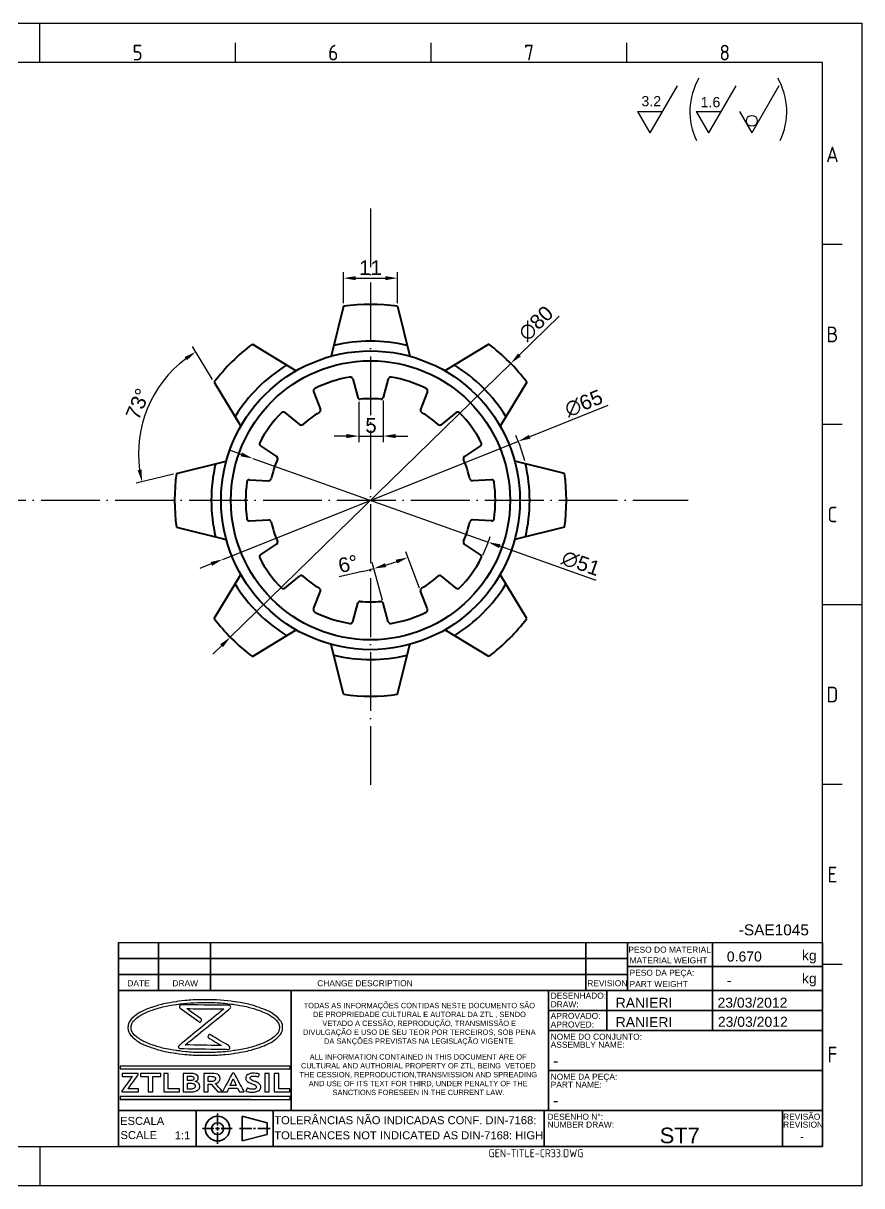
# Model space of a CAD drawing. Header units: millimetres. Extents: x 2490 to 2826, y 1138 to 1375.
# Drawn here: x 2654.3 to 2825.5, y 1138 to 1375.4 of the extents above; entities that cross this region are included whole.
import ezdxf
from ezdxf.enums import TextEntityAlignment as Align

# ---------------------------------------------------------------- set-up
doc = ezdxf.new("R2010")
doc.units = ezdxf.units.MM
for name, pattern in [('ACAD_ISO02W100', [15, 12, -3]), ('ACAD_ISO04W100', [30, 24, -3, 0, -3]), ('ACAD_ISO05W100', [33, 24, -3, 0, -3, 0, -3])]:
    doc.linetypes.add(name, pattern=pattern)
for name, color, linetype, lineweight in [('AM_0', 7, 'Continuous', 40), ('AM_4', 1, 'ACAD_ISO04W100', 25), ('AM_5', 3, 'Continuous', 25), ('AM_8', 40, 'ACAD_ISO02W100', 35), ('AM_BOR', 2, 'ACAD_ISO05W100', 35)]:
    doc.layers.add(name, color=color, linetype=linetype, lineweight=lineweight)
doc.layers.add('Camada 1', color=7, linetype='Continuous')
doc.styles.add('ACISOTS', font='isocp.shx', dxfattribs={"height": 1})
doc.styles.get("Standard").update_dxf_attribs({"font": 'arial.ttf'})
doc.dimstyles.new('ISO-25', dxfattribs={"dimtxt": 3, "dimasz": 2.5, "dimexe": 1.25, "dimexo": 0.625, "dimtad": 1, "dimtxsty": 'Standard', "dimcen": 2.5, "dimadec": 0, "dimazin": 0, "dimtfac": 1, "dimtmove": 0, "dimatfit": 3, "dimfxl": 1, "dimarcsym": 0})

# ---------------------------------------------------------------- blocks, each defined once
blk = doc.blocks.new('A3 ZTL')
for p, q in [((401.17, 280.82), (19.57, 280.82)), ((401.17, 9.78), (401.17, 280.82)), ((19.57, 9.78), (401.17, 9.78))]:
    blk.add_line(p, q)
at = {"layer": 'AM_BOR', "color": 135, "linetype": 'Continuous', "lineweight": 25}
for p, q in [((0, 290.61), (410.96, 290.61)), ((410.96, 290.61), (410.96, 0)), ((410.96, 0), (0, 0))]:
    blk.add_line(p, q, dxfattribs=at)
at = {"layer": 'AM_BOR', "color": 135, "lineweight": 25}
for p, q in [((205.48, 280.82), (205.48, 290.61)), ((254.4, 280.82), (254.4, 285.71)), ((303.33, 280.82), (303.33, 285.71)), ((352.25, 280.82), (352.25, 285.71)), ((406.07, 235.32), (401.17, 235.32)), ((406.07, 190.31), (401.17, 190.31)), ((401.17, 145.3), (410.96, 145.3)), ((406.07, 100.29), (401.17, 100.29)), ((406.07, 55.28), (401.17, 55.28)), ((205.48, 9.78), (205.48, 0))]:
    blk.add_line(p, q, dxfattribs=at)
at = {"layer": 'AM_BOR', "color": 135, "lineweight": 25, "style": 'ACISOTS'}
for s, p in [('5', (229.94, 283.27)), ('6', (278.86, 283.27)), ('7', (327.79, 283.27)), ('8', (376.71, 283.27)), ('A', (403.62, 257.83)), ('B', (403.62, 212.82)), ('C', (403.62, 167.81)), ('D', (403.62, 122.8)), ('E', (403.62, 77.79)), ('F', (403.62, 32.78))]:
    blk.add_text(s, height=3.91, dxfattribs=at).set_placement(p, align=Align.MIDDLE)
blk = doc.blocks.new('*U38')
at = {"layer": 'AM_0'}
for p, q in [((-5.5, 4.9), (-8, -5.28)), ((5.5, 4.9), (8, -5.28))]:
    blk.add_line(p, q, dxfattribs=at)
for radius, start, end in [(40, 82.0968, 97.9032), (32.5, 76.7299, 103.2701)]:
    blk.add_arc((0, -34.72), radius, start, end, dxfattribs=at)
blk = doc.blocks.new('*U39')
at = {"layer": 'AM_5', "color": 0, "linetype": 'ByBlock', "lineweight": -2, "transparency": 16777216}
blk.add_blockref('*U38', (3068.43, 1278.48), dxfattribs=at)
for p, rotation in [((3043.88, 1268.31), 45.00000000000001), ((3092.98, 1268.31), 315), ((3033.71, 1243.76), 90), ((3103.15, 1243.76), 270), ((3043.88, 1219.21), 135), ((3092.98, 1219.21), 225.0000000000001), ((3068.43, 1209.05), 180)]:
    blk.add_blockref('*U38', p, dxfattribs=dict(at, rotation=rotation))
blk = doc.blocks.new('*D43')
at = {"layer": 'AM_5', "color": 0, "lineweight": -2, "transparency": 16777216}
for p, q in [((2763.72, 1315.54), (2755.63, 1307.64)), ((2696.6, 1250.01), (2753.84, 1305.9)), ((2694.81, 1248.27), (2693.02, 1246.52))]:
    blk.add_line(p, q, dxfattribs=at)
at = {"layer": 'AM_5', "color": 0, "transparency": 16777216}
for points in [[(2755.34, 1307.94), (2755.92, 1307.35), (2753.84, 1305.9)], [(2694.52, 1248.56), (2695.1, 1247.97), (2696.6, 1250.01)]]:
    blk.add_solid(points, dxfattribs=at)
at = {"layer": 'Defpoints', "color": 0, "transparency": 16777216}
for p in [(2753.84, 1305.9), (2696.6, 1250.01)]:
    blk.add_point(p, dxfattribs=at)
at = {"layer": 'AM_5', "color": 0, "transparency": 16777216, "insert": (2759, 1314.07), "char_height": 3, "attachment_point": 5, "rotation": 44.3107}
blk.add_mtext('∅80', dxfattribs=at)
blk = doc.blocks.new('*D44')
at = {"layer": 'AM_5', "color": 0, "lineweight": -2, "transparency": 16777216}
for p, q in [((2773.68, 1297.32), (2757.72, 1290.94)), ((2695.04, 1265.9), (2755.4, 1290.01)), ((2692.72, 1264.97), (2690.4, 1264.04))]:
    blk.add_line(p, q, dxfattribs=at)
blk.add_arc((2725.22, 1277.95), 32.5, 14.372, 23.9838, dxfattribs=at)
at = {"layer": 'AM_5', "color": 0, "transparency": 16777216}
for points in [[(2757.57, 1291.33), (2757.87, 1290.55), (2755.4, 1290.01)], [(2692.56, 1265.36), (2692.87, 1264.58), (2695.04, 1265.9)]]:
    blk.add_solid(points, dxfattribs=at)
at = {"layer": 'Defpoints', "color": 0, "transparency": 16777216}
for p in [(2755.4, 1290.01), (2695.04, 1265.9)]:
    blk.add_point(p, dxfattribs=at)
at = {"layer": 'AM_5', "color": 0, "transparency": 16777216, "insert": (2768.75, 1297.76), "char_height": 3, "attachment_point": 5, "rotation": 21.7801}
blk.add_mtext('∅65', dxfattribs=at)
blk = doc.blocks.new('*D45')
at = {"layer": 'AM_5', "color": 0, "lineweight": -2, "transparency": 16777216}
for p, q in [((2692.99, 1302.62), (2688.91, 1309.35)), ((2684.99, 1283.31), (2677.35, 1281.43))]:
    blk.add_line(p, q, dxfattribs=at)
blk.add_arc((2702.14, 1287.51), 24.28, 127.1157, 187.8843, dxfattribs=at)
at = {"layer": 'AM_5', "color": 0, "transparency": 16777216}
for points in [[(2687.26, 1307.22), (2687.73, 1306.53), (2689.56, 1308.28)], [(2678.5, 1284.26), (2677.68, 1284.11), (2678.56, 1281.73)]]:
    blk.add_solid(points, dxfattribs=at)
at = {"layer": 'Defpoints', "color": 0, "transparency": 16777216}
for p in [(2682.16, 1301.3), (2693.31, 1302.08), (2698.75, 1293.11), (2695.79, 1285.95), (2685.6, 1283.45)]:
    blk.add_point(p, dxfattribs=at)
at = {"layer": 'AM_5', "color": 0, "transparency": 16777216, "insert": (2677.72, 1297.63), "char_height": 3, "attachment_point": 5, "rotation": 67.5}
blk.add_mtext('73°', dxfattribs=at)
blk = doc.blocks.new('*D46')
at = {"layer": 'AM_5', "color": 0, "lineweight": -2, "transparency": 16777216}
for p, q in [((2727.67, 1257.55), (2725.59, 1265.24)), ((2735.23, 1260), (2732.4, 1267.45)), ((2723.49, 1263.42), (2718.8, 1262.32))]:
    blk.add_line(p, q, dxfattribs=at)
for start, end in [(287.0989, 288.9011), (283.1559, 285.1274)]:
    blk.add_arc((2706.95, 1334.17), 72.66, start, end, dxfattribs=at)
at = {"layer": 'AM_5', "color": 0, "transparency": 16777216}
for points in [[(2728.43, 1264.32), (2728.2, 1265.12), (2725.91, 1264.03)], [(2730.35, 1265.82), (2730.63, 1265.04), (2732.84, 1266.28)]]:
    blk.add_solid(points, dxfattribs=at)
at = {"layer": 'Defpoints', "color": 0, "transparency": 16777216}
for p in [(2730.56, 1265.45), (2735.46, 1259.42), (2727.83, 1256.94), (2736.85, 1255.76), (2728.85, 1253.17)]:
    blk.add_point(p, dxfattribs=at)
at = {"layer": 'AM_5', "color": 0, "transparency": 16777216, "insert": (2720.65, 1264.97), "char_height": 3, "attachment_point": 5, "rotation": 13.1559}
blk.add_mtext('6°', dxfattribs=at)
blk = doc.blocks.new('*D47')
at = {"layer": 'AM_5', "color": 0, "lineweight": -2, "transparency": 16777216}
for p, q in [((2719.72, 1318.2), (2719.72, 1324.57)), ((2730.72, 1318.2), (2730.72, 1324.57)), ((2722.22, 1323.32), (2728.22, 1323.32))]:
    blk.add_line(p, q, dxfattribs=at)
at = {"layer": 'AM_5', "color": 0, "transparency": 16777216}
for points in [[(2722.22, 1323.73), (2722.22, 1322.9), (2719.72, 1323.32)], [(2728.22, 1323.73), (2728.22, 1322.9), (2730.72, 1323.32)]]:
    blk.add_solid(points, dxfattribs=at)
at = {"layer": 'Defpoints', "color": 0, "transparency": 16777216}
for p in [(2730.72, 1323.32), (2719.72, 1317.58), (2730.72, 1317.58)]:
    blk.add_point(p, dxfattribs=at)
at = {"layer": 'AM_5', "color": 0, "transparency": 16777216, "insert": (2725.22, 1325.45), "char_height": 3, "attachment_point": 5}
blk.add_mtext('11', dxfattribs=at)
blk = doc.blocks.new('*D48')
at = {"layer": 'AM_5', "color": 0, "lineweight": -2, "transparency": 16777216}
for p, q in [((2727.83, 1298.34), (2727.83, 1289.82)), ((2722.81, 1298.06), (2722.81, 1289.82)), ((2720.31, 1291.07), (2717.81, 1291.07)), ((2722.81, 1291.07), (2727.83, 1291.07)), ((2730.33, 1291.07), (2732.83, 1291.07))]:
    blk.add_line(p, q, dxfattribs=at)
at = {"layer": 'AM_5', "color": 0, "transparency": 16777216}
for points in [[(2720.31, 1291.49), (2720.31, 1290.65), (2722.81, 1291.07)], [(2730.33, 1291.49), (2730.33, 1290.65), (2727.83, 1291.07)]]:
    blk.add_solid(points, dxfattribs=at)
at = {"layer": 'Defpoints', "color": 0, "transparency": 16777216}
for p in [(2722.81, 1298.69), (2727.83, 1298.97), (2727.83, 1291.07)]:
    blk.add_point(p, dxfattribs=at)
at = {"layer": 'AM_5', "color": 0, "transparency": 16777216, "insert": (2725.32, 1293.22), "char_height": 3, "attachment_point": 5}
blk.add_mtext('5', dxfattribs=at)
blk = doc.blocks.new('*D59')
at = {"layer": 'AM_5', "color": 0, "lineweight": -2, "transparency": 16777216}
for p, q in [((2698.83, 1287.33), (2696.48, 1288.17)), ((2701.19, 1286.49), (2749.25, 1269.42)), ((2771.29, 1261.59), (2751.6, 1268.58))]:
    blk.add_line(p, q, dxfattribs=at)
blk.add_arc((2725.22, 1277.95), 25.5, 333.9291, 343.2509, dxfattribs=at)
at = {"layer": 'AM_5', "color": 0, "transparency": 16777216}
for points in [[(2698.97, 1287.72), (2698.69, 1286.94), (2701.19, 1286.49)], [(2751.74, 1268.97), (2751.46, 1268.19), (2749.25, 1269.42)]]:
    blk.add_solid(points, dxfattribs=at)
at = {"layer": 'Defpoints', "color": 0, "transparency": 16777216}
for p in [(2701.19, 1286.49), (2749.25, 1269.42)]:
    blk.add_point(p, dxfattribs=at)
at = {"layer": 'AM_5', "color": 0, "transparency": 16777216, "insert": (2768.16, 1265.08), "char_height": 3, "attachment_point": 5, "rotation": 340.4423}
blk.add_mtext('∅51', dxfattribs=at)

msp = doc.modelspace()

# ---------------------------------------------------------------- linework, layer by layer
at = {"linetype": 'Continuous'}
msp.add_line((2673.768, 1187.653), (2817.516, 1187.653), dxfattribs=at)
at = {"layer": 'AM_0'}
for p, q in [((2721.586, 1302.744), (2722.607, 1298.968)), ((2728.851, 1302.744), (2727.83, 1298.968)), ((2713.587, 1300.145), (2714.981, 1296.49)), ((2736.85, 1300.145), (2735.457, 1296.49)), ((2707.709, 1295.875), (2710.755, 1293.419)), ((2742.729, 1295.875), (2739.683, 1293.419)), ((2702.765, 1289.07), (2706.042, 1286.932)), ((2747.672, 1289.07), (2744.396, 1286.932)), ((2700.52, 1282.16), (2704.427, 1281.964)), ((2749.917, 1282.16), (2746.01, 1281.964)), ((2700.52, 1273.75), (2704.427, 1273.946)), ((2749.917, 1273.75), (2746.01, 1273.946)), ((2702.765, 1266.84), (2706.042, 1268.978)), ((2747.672, 1266.84), (2744.396, 1268.978)), ((2707.709, 1260.035), (2710.755, 1262.491)), ((2742.729, 1260.035), (2739.683, 1262.491)), ((2713.587, 1255.765), (2714.981, 1259.42)), ((2736.85, 1255.765), (2735.457, 1259.42)), ((2721.586, 1253.166), (2722.607, 1256.942)), ((2728.851, 1253.166), (2727.83, 1256.942))]:
    msp.add_line(p, q, dxfattribs=at)
for radius in [30.5, 28.5]:
    msp.add_circle((2725.219, 1277.955), radius, dxfattribs=at)
at = {"layer": 'AM_0', "ltscale": 0.5}
for centre, radius, start, end in [((2725.219, 1277.955), 25.5, 99.47522, 116.52478), ((2721.103, 1302.614), 0.5, 15.12741, 99.47522), ((2729.334, 1302.614), 0.5, 80.52478, 164.87259), ((2725.219, 1277.955), 25.5, 63.47522, 80.52478), ((2714.054, 1300.323), 0.5, 116.52478, 200.87259), ((2736.383, 1300.323), 0.5, 339.12741, 63.47522), ((2707.395, 1295.485), 0.5, 51.12741, 135.47522), ((2743.042, 1295.485), 0.5, 44.52478, 128.87259), ((2725.219, 1277.955), 25.5, 135.47522, 152.52478), ((2725.219, 1277.955), 25.5, 27.47522, 44.52478), ((2703.038, 1289.489), 0.5, 152.52478, 236.87259), ((2747.399, 1289.489), 0.5, 303.12741, 27.47522), ((2725.219, 1277.955), 25.5, 171.47522, 188.52478), ((2700.495, 1281.661), 0.5, 87.12741, 171.47522), ((2749.942, 1281.661), 0.5, 8.52478, 92.87259), ((2725.219, 1277.955), 25.5, 351.47522, 8.52478), ((2700.495, 1274.249), 0.5, 188.52478, 272.87259), ((2749.942, 1274.249), 0.5, 267.12741, 351.47522), ((2703.038, 1266.421), 0.5, 123.12741, 207.47522), ((2725.219, 1277.955), 25.5, 207.47522, 224.52478), ((2725.219, 1277.955), 25.5, 315.47522, 332.52478), ((2747.399, 1266.421), 0.5, 332.52478, 56.87259), ((2707.395, 1260.425), 0.5, 224.52478, 308.87259), ((2743.042, 1260.425), 0.5, 231.12741, 315.47522), ((2714.054, 1255.586), 0.5, 159.12741, 243.47522), ((2736.383, 1255.586), 0.5, 296.52478, 20.87259), ((2725.219, 1277.955), 25.5, 243.47522, 260.52478), ((2725.219, 1277.955), 25.5, 279.47522, 296.52478), ((2721.103, 1253.296), 0.5, 260.52478, 344.87259), ((2729.334, 1253.296), 0.5, 195.12741, 279.47522)]:
    msp.add_arc(centre, radius, start, end, dxfattribs=at)
at = {"layer": 'AM_0'}
for centre, radius, start, end in [((2723.089, 1299.098), 0.5, 195.12741, 275.75048), ((2725.219, 1277.955), 20.75, 84.24952, 95.75048), ((2727.348, 1299.098), 0.5, 264.24952, 344.87259), ((2714.514, 1296.312), 0.5, 300.24952, 20.87259), ((2735.924, 1296.312), 0.5, 159.12741, 239.75048), ((2725.219, 1277.955), 20.75, 120.24952, 131.75048), ((2725.219, 1277.955), 20.75, 48.24952, 59.75048), ((2711.069, 1293.809), 0.5, 231.12741, 311.75048), ((2739.369, 1293.809), 0.5, 228.24952, 308.87259), ((2705.768, 1286.513), 0.5, 336.24952, 56.87259), ((2744.669, 1286.513), 0.5, 123.12741, 203.75048), ((2725.219, 1277.955), 20.75, 156.24952, 167.75048), ((2725.219, 1277.955), 20.75, 12.24952, 23.75048), ((2704.452, 1282.464), 0.5, 267.12741, 347.75048), ((2745.985, 1282.464), 0.5, 192.24952, 272.87259), ((2704.452, 1273.446), 0.5, 12.24952, 92.87259), ((2725.219, 1277.955), 20.75, 192.24952, 203.75048), ((2725.219, 1277.955), 20.75, 336.24952, 347.75048), ((2745.985, 1273.446), 0.5, 87.12741, 167.75048), ((2705.768, 1269.396), 0.5, 303.12741, 23.75048), ((2744.669, 1269.396), 0.5, 156.24952, 236.87259), ((2711.069, 1262.101), 0.5, 48.24952, 128.87259), ((2725.219, 1277.955), 20.75, 228.24952, 239.75048), ((2725.219, 1277.955), 20.75, 300.24952, 311.75048), ((2739.369, 1262.101), 0.5, 51.12741, 131.75048), ((2714.514, 1259.598), 0.5, 339.12741, 59.75048), ((2735.924, 1259.598), 0.5, 120.24952, 200.87259), ((2723.089, 1256.812), 0.5, 84.24952, 164.87259), ((2725.219, 1277.955), 20.75, 264.24952, 275.75048), ((2727.348, 1256.812), 0.5, 15.12741, 95.75048)]:
    msp.add_arc(centre, radius, start, end, dxfattribs=at)
at = {"layer": 'AM_4', "ltscale": 0.5}
for p, q in [((2725.219, 1337.541), (2725.219, 1218.369)), ((2537.175, 1277.955), (2790.089, 1277.955))]:
    msp.add_line(p, q, dxfattribs=at)
at = {"layer": 'AM_5'}
for p, q in [((2787.797, 1362.554), (2782.264, 1352.971)), ((2799.779, 1362.554), (2794.247, 1352.971)), ((2808.59, 1362.554), (2803.057, 1352.971)), ((2779.749, 1357.327), (2784.779, 1357.327)), ((2779.749, 1357.327), (2782.264, 1352.971)), ((2791.732, 1357.327), (2796.761, 1357.327)), ((2791.732, 1357.327), (2794.247, 1352.971)), ((2800.542, 1357.327), (2803.057, 1352.971))]:
    msp.add_line(p, q, dxfattribs=at)
msp.add_circle((2803.067, 1355.439), 1.115, dxfattribs=at)
for centre, start, end in [((2803.967, 1357.318), 149.81687, 205.95777), ((2796.645, 1357.318), 334.04223, 30.18313)]:
    msp.add_arc(centre, 13.544, start, end, dxfattribs=at)
at = {"layer": 'AM_8', "color": 0, "linetype": 'Continuous'}
for p, q in [((2673.768, 1187.653), (2673.768, 1145.999)), ((2681.935, 1187.653), (2681.935, 1177.852)), ((2692.553, 1187.653), (2692.553, 1177.852)), ((2769.15, 1187.653), (2769.15, 1177.852)), ((2777.697, 1177.852), (2777.697, 1187.653)), ((2795.055, 1187.653), (2795.055, 1182.753)), ((2817.516, 1145.999), (2817.516, 1187.653)), ((2777.697, 1184.386), (2673.768, 1184.386)), ((2777.697, 1182.753), (2817.516, 1182.753)), ((2795.055, 1182.753), (2795.055, 1177.852)), ((2673.768, 1181.119), (2777.697, 1181.119)), ((2673.768, 1177.852), (2760.343, 1177.852)), ((2709.008, 1177.852), (2709.008, 1153.35)), ((2760.343, 1177.852), (2817.516, 1177.852)), ((2761.59, 1177.852), (2761.59, 1162.334)), ((2773.45, 1177.852), (2773.45, 1169.685)), ((2795.055, 1177.852), (2795.055, 1169.685)), ((2761.59, 1173.768), (2817.516, 1173.768)), ((2761.59, 1169.685), (2817.516, 1169.685)), ((2761.59, 1162.334), (2761.59, 1153.35)), ((2761.59, 1161.517), (2817.516, 1161.517)), ((2674.125, 1155.646), (2700.882, 1155.646)), ((2760.343, 1153.35), (2673.768, 1153.35)), ((2710, 1153.35), (2673.768, 1153.35)), ((2689.641, 1153.35), (2689.641, 1145.999)), ((2693.993, 1152.76), (2693.993, 1150.336)), ((2704.146, 1150.886), (2699.008, 1152.188)), ((2699.008, 1152.188), (2699.008, 1147.16)), ((2705.369, 1153.35), (2705.369, 1145.999)), ((2760.343, 1153.35), (2809.348, 1153.35)), ((2760.683, 1145.999), (2760.683, 1153.35)), ((2817.516, 1153.35), (2809.348, 1153.35)), ((2809.348, 1153.35), (2809.348, 1145.999)), ((2690.922, 1149.674), (2693.227, 1149.674)), ((2693.577, 1149.674), (2694.389, 1149.674)), ((2693.993, 1150), (2693.993, 1149.276)), ((2693.993, 1148.951), (2693.993, 1146.588)), ((2694.701, 1149.674), (2696.992, 1149.674)), ((2698.448, 1149.674), (2700.975, 1149.674)), ((2701.363, 1149.674), (2701.77, 1149.674)), ((2702.24, 1149.674), (2704.742, 1149.674)), ((2704.146, 1150.886), (2704.146, 1148.463)), ((2704.146, 1148.463), (2699.008, 1147.16)), ((2673.768, 1145.999), (2817.516, 1145.999))]:
    msp.add_line(p, q, dxfattribs=at)
for radius in [2.514, 1.212]:
    msp.add_circle((2693.993, 1149.674), radius, dxfattribs=at)
at = {"layer": 'Camada 1'}
for points, knots in [([(2691.485, 1175.995), (2693.592, 1175.995), (2695.605, 1175.848), (2697.445, 1175.581), (2697.445, 1175.581), (2699.357, 1175.303), (2701.081, 1174.896), (2702.527, 1174.391), (2702.527, 1174.391), (2704.012, 1173.873), (2705.21, 1173.248), (2706.029, 1172.548), (2706.029, 1172.548), (2706.826, 1171.867), (2707.267, 1171.113), (2707.267, 1170.316), (2707.267, 1170.316), (2707.267, 1169.519), (2706.826, 1168.766), (2706.029, 1168.084), (2706.029, 1168.084), (2705.21, 1167.385), (2704.012, 1166.759), (2702.527, 1166.241), (2702.527, 1166.241), (2701.081, 1165.736), (2699.357, 1165.329), (2697.445, 1165.052), (2697.445, 1165.052), (2695.605, 1164.784), (2693.592, 1164.637), (2691.485, 1164.637), (2691.485, 1164.637), (2689.377, 1164.637), (2687.364, 1164.784), (2685.524, 1165.052), (2685.524, 1165.052), (2683.612, 1165.329), (2681.888, 1165.736), (2680.442, 1166.241), (2680.442, 1166.241), (2678.957, 1166.759), (2677.759, 1167.385), (2676.94, 1168.084), (2676.94, 1168.084), (2676.143, 1168.766), (2675.702, 1169.519), (2675.702, 1170.316), (2675.702, 1170.316), (2675.702, 1171.113), (2676.143, 1171.867), (2676.94, 1172.548), (2676.94, 1172.548), (2677.759, 1173.248), (2678.957, 1173.873), (2680.442, 1174.391), (2680.442, 1174.391), (2681.888, 1174.896), (2683.612, 1175.303), (2685.524, 1175.581), (2685.524, 1175.581), (2687.364, 1175.848), (2689.377, 1175.995), (2691.485, 1175.995)], [0, 0, 0, 0, 0.0588235, 0.0588235, 0.0588235, 0.0882353, 0.1176471, 0.1176471, 0.1176471, 0.1470588, 0.1764706, 0.1764706, 0.1764706, 0.2058824, 0.2352941, 0.2352941, 0.2352941, 0.2647059, 0.2941176, 0.2941176, 0.2941176, 0.3235294, 0.3529412, 0.3529412, 0.3529412, 0.3823529, 0.4117647, 0.4117647, 0.4117647, 0.4411765, 0.4705882, 0.4705882, 0.4705882, 0.5, 0.5294118, 0.5294118, 0.5294118, 0.5588235, 0.5882353, 0.5882353, 0.5882353, 0.6176471, 0.6470588, 0.6470588, 0.6470588, 0.6764706, 0.7058824, 0.7058824, 0.7058824, 0.7352941, 0.7647059, 0.7647059, 0.7647059, 0.7941176, 0.8235294, 0.8235294, 0.8235294, 0.8529412, 0.8823529, 0.8823529, 0.8823529, 0.9411765, 1, 1, 1, 1]), ([(2691.485, 1175.435), (2689.414, 1175.435), (2687.439, 1175.291), (2685.638, 1175.03), (2685.638, 1175.03), (2683.766, 1174.759), (2682.081, 1174.362), (2680.672, 1173.87), (2680.672, 1173.87), (2679.301, 1173.392), (2678.196, 1172.827), (2677.443, 1172.205), (2677.443, 1172.205), (2676.729, 1171.616), (2676.334, 1170.977), (2676.334, 1170.316), (2676.334, 1170.316), (2676.334, 1169.655), (2676.729, 1169.017), (2677.443, 1168.427), (2677.443, 1168.427), (2678.196, 1167.806), (2679.301, 1167.241), (2680.672, 1166.762), (2680.672, 1166.762), (2682.081, 1166.27), (2683.766, 1165.873), (2685.638, 1165.602), (2685.638, 1165.602), (2687.439, 1165.341), (2689.414, 1165.197), (2691.485, 1165.197), (2691.485, 1165.197), (2693.555, 1165.197), (2695.53, 1165.341), (2697.331, 1165.602), (2697.331, 1165.602), (2699.203, 1165.873), (2700.888, 1166.27), (2702.297, 1166.762), (2702.297, 1166.762), (2703.668, 1167.241), (2704.773, 1167.806), (2705.526, 1168.427), (2705.526, 1168.427), (2706.24, 1169.017), (2706.635, 1169.655), (2706.635, 1170.316), (2706.635, 1170.316), (2706.635, 1170.977), (2706.24, 1171.616), (2705.526, 1172.205), (2705.526, 1172.205), (2704.773, 1172.827), (2703.668, 1173.392), (2702.297, 1173.87), (2702.297, 1173.87), (2700.888, 1174.362), (2699.203, 1174.759), (2697.331, 1175.03), (2697.331, 1175.03), (2695.53, 1175.291), (2693.555, 1175.435), (2691.485, 1175.435)], [0, 0, 0, 0, 0.0588235, 0.0588235, 0.0588235, 0.0882353, 0.1176471, 0.1176471, 0.1176471, 0.1470588, 0.1764706, 0.1764706, 0.1764706, 0.2058824, 0.2352941, 0.2352941, 0.2352941, 0.2647059, 0.2941176, 0.2941176, 0.2941176, 0.3235294, 0.3529412, 0.3529412, 0.3529412, 0.3823529, 0.4117647, 0.4117647, 0.4117647, 0.4411765, 0.4705882, 0.4705882, 0.4705882, 0.5, 0.5294118, 0.5294118, 0.5294118, 0.5588235, 0.5882353, 0.5882353, 0.5882353, 0.6176471, 0.6470588, 0.6470588, 0.6470588, 0.6764706, 0.7058824, 0.7058824, 0.7058824, 0.7352941, 0.7647059, 0.7647059, 0.7647059, 0.7941176, 0.8235294, 0.8235294, 0.8235294, 0.8529412, 0.8823529, 0.8823529, 0.8823529, 0.9411765, 1, 1, 1, 1]), ([(2690.172, 1171.525), (2690.172, 1171.525), (2686.391, 1174.235), (2686.391, 1174.235), (2686.391, 1174.235), (2686.109, 1174.437), (2686.223, 1174.949), (2686.555, 1174.946), (2686.555, 1174.946), (2686.555, 1174.946), (2696.32, 1174.867), (2696.32, 1174.867), (2696.32, 1174.867), (2696.641, 1174.865), (2696.76, 1174.381), (2696.498, 1174.168), (2696.498, 1174.168), (2696.498, 1174.168), (2687.407, 1166.762), (2687.407, 1166.762), (2687.407, 1166.762), (2687.407, 1166.762), (2694.775, 1166.643), (2694.775, 1166.643), (2694.775, 1166.643), (2694.775, 1166.643), (2692.297, 1168.136), (2692.297, 1168.136), (2692.297, 1168.136), (2692.134, 1168.235), (2691.971, 1168.333), (2692.113, 1168.673), (2692.113, 1168.673), (2692.255, 1169.014), (2692.418, 1168.916), (2692.581, 1168.818), (2692.581, 1168.818), (2692.581, 1168.818), (2696.297, 1166.579), (2696.297, 1166.579), (2696.297, 1166.579), (2696.601, 1166.396), (2696.493, 1165.851), (2696.151, 1165.856), (2696.151, 1165.856), (2696.151, 1165.856), (2686.386, 1166.013), (2686.386, 1166.013), (2686.386, 1166.013), (2686.066, 1166.018), (2685.949, 1166.5), (2686.21, 1166.712), (2686.21, 1166.712), (2686.21, 1166.712), (2695.291, 1174.111), (2695.291, 1174.111), (2695.291, 1174.111), (2695.291, 1174.111), (2687.723, 1174.172), (2687.723, 1174.172), (2687.723, 1174.172), (2687.723, 1174.172), (2690.498, 1172.183), (2690.498, 1172.183), (2690.498, 1172.183), (2690.653, 1172.072), (2690.808, 1171.961), (2690.644, 1171.632), (2690.644, 1171.632), (2690.481, 1171.304), (2690.327, 1171.415), (2690.172, 1171.525)], [0, 0, 0, 0, 0.0526316, 0.0526316, 0.0526316, 0.0789474, 0.1052632, 0.1052632, 0.1052632, 0.1315789, 0.1578947, 0.1578947, 0.1578947, 0.1842105, 0.2105263, 0.2105263, 0.2105263, 0.2368421, 0.2631579, 0.2631579, 0.2631579, 0.2894737, 0.3157895, 0.3157895, 0.3157895, 0.3421053, 0.3684211, 0.3684211, 0.3684211, 0.3947368, 0.4210526, 0.4210526, 0.4210526, 0.4473684, 0.4736842, 0.4736842, 0.4736842, 0.5, 0.5263158, 0.5263158, 0.5263158, 0.5526316, 0.5789474, 0.5789474, 0.5789474, 0.6052632, 0.6315789, 0.6315789, 0.6315789, 0.6578947, 0.6842105, 0.6842105, 0.6842105, 0.7105263, 0.7368421, 0.7368421, 0.7368421, 0.7631579, 0.7894737, 0.7894737, 0.7894737, 0.8157895, 0.8421053, 0.8421053, 0.8421053, 0.8684211, 0.8947368, 0.8947368, 0.8947368, 0.9473684, 1, 1, 1, 1]), ([(2674.193, 1162.445), (2674.193, 1162.445), (2708.776, 1162.445), (2708.776, 1162.445), (2708.776, 1162.445), (2708.776, 1162.445), (2708.844, 1162.445), (2708.844, 1162.445), (2708.844, 1162.445), (2708.844, 1162.445), (2708.844, 1162.377), (2708.844, 1162.377), (2708.844, 1162.377), (2708.844, 1162.377), (2708.844, 1161.928), (2708.844, 1161.928), (2708.844, 1161.928), (2708.844, 1161.928), (2708.844, 1161.86), (2708.844, 1161.86), (2708.844, 1161.86), (2708.844, 1161.86), (2708.776, 1161.86), (2708.776, 1161.86), (2708.776, 1161.86), (2708.776, 1161.86), (2674.193, 1161.86), (2674.193, 1161.86), (2674.193, 1161.86), (2674.193, 1161.86), (2674.125, 1161.86), (2674.125, 1161.86), (2674.125, 1161.86), (2674.125, 1161.86), (2674.125, 1161.928), (2674.125, 1161.928), (2674.125, 1161.928), (2674.125, 1161.928), (2674.125, 1162.377), (2674.125, 1162.377), (2674.125, 1162.377), (2674.125, 1162.377), (2674.125, 1162.445), (2674.125, 1162.445), (2674.125, 1162.445), (2674.125, 1162.445), (2674.193, 1162.445), (2674.193, 1162.445)], [0, 0, 0, 0, 0.0769231, 0.0769231, 0.0769231, 0.1153846, 0.1538462, 0.1538462, 0.1538462, 0.1923077, 0.2307692, 0.2307692, 0.2307692, 0.2692308, 0.3076923, 0.3076923, 0.3076923, 0.3461538, 0.3846154, 0.3846154, 0.3846154, 0.4230769, 0.4615385, 0.4615385, 0.4615385, 0.5, 0.5384615, 0.5384615, 0.5384615, 0.5769231, 0.6153846, 0.6153846, 0.6153846, 0.6538462, 0.6923077, 0.6923077, 0.6923077, 0.7307692, 0.7692308, 0.7692308, 0.7692308, 0.8076923, 0.8461538, 0.8461538, 0.8461538, 0.9230769, 1, 1, 1, 1]), ([(2674.469, 1157.182), (2674.469, 1157.182), (2674.469, 1157.396), (2674.469, 1157.396), (2674.469, 1157.396), (2674.469, 1157.396), (2676.585, 1160.322), (2676.585, 1160.322), (2676.585, 1160.322), (2676.585, 1160.322), (2674.505, 1160.322), (2674.505, 1160.322), (2674.505, 1160.322), (2674.505, 1160.322), (2674.505, 1160.909), (2674.505, 1160.909), (2674.505, 1160.909), (2674.505, 1160.909), (2677.811, 1160.909), (2677.811, 1160.909), (2677.811, 1160.909), (2677.811, 1160.909), (2677.811, 1160.696), (2677.811, 1160.696), (2677.811, 1160.696), (2677.811, 1160.696), (2675.689, 1157.77), (2675.689, 1157.77), (2675.689, 1157.77), (2675.689, 1157.77), (2677.887, 1157.77), (2677.887, 1157.77), (2677.887, 1157.77), (2677.887, 1157.77), (2677.887, 1157.182), (2677.887, 1157.182), (2677.887, 1157.182), (2677.887, 1157.182), (2674.469, 1157.182), (2674.469, 1157.182)], [0, 0, 0, 0, 0.0909091, 0.0909091, 0.0909091, 0.1363636, 0.1818182, 0.1818182, 0.1818182, 0.2272727, 0.2727273, 0.2727273, 0.2727273, 0.3181818, 0.3636364, 0.3636364, 0.3636364, 0.4090909, 0.4545455, 0.4545455, 0.4545455, 0.5, 0.5454545, 0.5454545, 0.5454545, 0.5909091, 0.6363636, 0.6363636, 0.6363636, 0.6818182, 0.7272727, 0.7272727, 0.7272727, 0.7727273, 0.8181818, 0.8181818, 0.8181818, 0.9090909, 1, 1, 1, 1]), ([(2680.747, 1160.322), (2680.747, 1160.322), (2680.747, 1157.182), (2680.747, 1157.182), (2680.747, 1157.182), (2680.747, 1157.182), (2679.847, 1157.182), (2679.847, 1157.182), (2679.847, 1157.182), (2679.847, 1157.182), (2679.847, 1160.322), (2679.847, 1160.322), (2679.847, 1160.322), (2679.847, 1160.322), (2678.233, 1160.322), (2678.233, 1160.322), (2678.233, 1160.322), (2678.233, 1160.322), (2678.233, 1160.909), (2678.233, 1160.909), (2678.233, 1160.909), (2678.233, 1160.909), (2682.432, 1160.909), (2682.432, 1160.909), (2682.432, 1160.909), (2682.432, 1160.909), (2682.432, 1160.322), (2682.432, 1160.322), (2682.432, 1160.322), (2682.432, 1160.322), (2680.747, 1160.322), (2680.747, 1160.322)], [0, 0, 0, 0, 0.1111111, 0.1111111, 0.1111111, 0.1666667, 0.2222222, 0.2222222, 0.2222222, 0.2777778, 0.3333333, 0.3333333, 0.3333333, 0.3888889, 0.4444444, 0.4444444, 0.4444444, 0.5, 0.5555556, 0.5555556, 0.5555556, 0.6111111, 0.6666667, 0.6666667, 0.6666667, 0.7222222, 0.7777778, 0.7777778, 0.7777778, 0.8888889, 1, 1, 1, 1]), ([(2683.021, 1157.182), (2683.021, 1157.182), (2683.021, 1160.909), (2683.021, 1160.909), (2683.021, 1160.909), (2683.021, 1160.909), (2683.921, 1160.909), (2683.921, 1160.909), (2683.921, 1160.909), (2683.921, 1160.909), (2683.921, 1157.77), (2683.921, 1157.77), (2683.921, 1157.77), (2683.921, 1157.77), (2686.214, 1157.77), (2686.214, 1157.77), (2686.214, 1157.77), (2686.214, 1157.77), (2686.214, 1157.182), (2686.214, 1157.182), (2686.214, 1157.182), (2686.214, 1157.182), (2683.021, 1157.182), (2683.021, 1157.182)], [0, 0, 0, 0, 0.1428571, 0.1428571, 0.1428571, 0.2142857, 0.2857143, 0.2857143, 0.2857143, 0.3571429, 0.4285714, 0.4285714, 0.4285714, 0.5, 0.5714286, 0.5714286, 0.5714286, 0.6428571, 0.7142857, 0.7142857, 0.7142857, 0.8571429, 1, 1, 1, 1]), ([(2688.492, 1157.182), (2688.492, 1157.182), (2686.94, 1157.182), (2686.94, 1157.182), (2686.94, 1157.182), (2686.94, 1157.182), (2686.94, 1160.907), (2686.94, 1160.907), (2686.94, 1160.907), (2687.624, 1160.93), (2688.103, 1160.942), (2688.377, 1160.942), (2688.377, 1160.942), (2688.904, 1160.942), (2689.315, 1160.86), (2689.612, 1160.694), (2689.612, 1160.694), (2689.909, 1160.529), (2690.056, 1160.293), (2690.056, 1159.986), (2690.056, 1159.986), (2690.056, 1159.691), (2689.844, 1159.457), (2689.419, 1159.286), (2689.419, 1159.286), (2690.049, 1159.125), (2690.365, 1158.792), (2690.365, 1158.289), (2690.365, 1158.289), (2690.365, 1157.95), (2690.19, 1157.681), (2689.842, 1157.481), (2689.842, 1157.481), (2689.494, 1157.282), (2689.044, 1157.182), (2688.492, 1157.182)], [0, 0, 0, 0, 0.1, 0.1, 0.1, 0.15, 0.2, 0.2, 0.2, 0.25, 0.3, 0.3, 0.3, 0.35, 0.4, 0.4, 0.4, 0.45, 0.5, 0.5, 0.5, 0.55, 0.6, 0.6, 0.6, 0.65, 0.7, 0.7, 0.7, 0.75, 0.8, 0.8, 0.8, 0.9, 1, 1, 1, 1]), ([(2694.02, 1157.182), (2694.02, 1157.182), (2692.667, 1158.721), (2692.667, 1158.721), (2692.667, 1158.721), (2692.531, 1158.723), (2692.341, 1158.729), (2692.095, 1158.739), (2692.095, 1158.739), (2692.095, 1158.739), (2692.095, 1157.182), (2692.095, 1157.182), (2692.095, 1157.182), (2692.095, 1157.182), (2691.16, 1157.182), (2691.16, 1157.182), (2691.16, 1157.182), (2691.16, 1157.182), (2691.16, 1160.909), (2691.16, 1160.909), (2691.16, 1160.909), (2691.211, 1160.909), (2691.406, 1160.916), (2691.746, 1160.929), (2691.746, 1160.929), (2692.085, 1160.942), (2692.358, 1160.948), (2692.566, 1160.948), (2692.566, 1160.948), (2693.855, 1160.948), (2694.499, 1160.581), (2694.499, 1159.848), (2694.499, 1159.848), (2694.499, 1159.628), (2694.409, 1159.427), (2694.232, 1159.246), (2694.232, 1159.246), (2694.054, 1159.064), (2693.83, 1158.936), (2693.56, 1158.862), (2693.56, 1158.862), (2693.56, 1158.862), (2695.059, 1157.182), (2695.059, 1157.182), (2695.059, 1157.182), (2695.059, 1157.182), (2694.02, 1157.182), (2694.02, 1157.182)], [0, 0, 0, 0, 0.0769231, 0.0769231, 0.0769231, 0.1153846, 0.1538462, 0.1538462, 0.1538462, 0.1923077, 0.2307692, 0.2307692, 0.2307692, 0.2692308, 0.3076923, 0.3076923, 0.3076923, 0.3461538, 0.3846154, 0.3846154, 0.3846154, 0.4230769, 0.4615385, 0.4615385, 0.4615385, 0.5, 0.5384615, 0.5384615, 0.5384615, 0.5769231, 0.6153846, 0.6153846, 0.6153846, 0.6538462, 0.6923077, 0.6923077, 0.6923077, 0.7307692, 0.7692308, 0.7692308, 0.7692308, 0.8076923, 0.8461538, 0.8461538, 0.8461538, 0.9230769, 1, 1, 1, 1]), ([(2698.452, 1157.182), (2698.452, 1157.182), (2698.082, 1157.938), (2698.082, 1157.938), (2698.082, 1157.938), (2698.082, 1157.938), (2696.344, 1157.938), (2696.344, 1157.938), (2696.344, 1157.938), (2696.344, 1157.938), (2695.99, 1157.182), (2695.99, 1157.182), (2695.99, 1157.182), (2695.99, 1157.182), (2694.99, 1157.182), (2694.99, 1157.182), (2694.99, 1157.182), (2694.99, 1157.182), (2697.012, 1160.961), (2697.012, 1160.961), (2697.012, 1160.961), (2697.012, 1160.961), (2697.407, 1160.961), (2697.407, 1160.961), (2697.407, 1160.961), (2697.407, 1160.961), (2699.446, 1157.182), (2699.446, 1157.182), (2699.446, 1157.182), (2699.446, 1157.182), (2698.452, 1157.182), (2698.452, 1157.182)], [0, 0, 0, 0, 0.1111111, 0.1111111, 0.1111111, 0.1666667, 0.2222222, 0.2222222, 0.2222222, 0.2777778, 0.3333333, 0.3333333, 0.3333333, 0.3888889, 0.4444444, 0.4444444, 0.4444444, 0.5, 0.5555556, 0.5555556, 0.5555556, 0.6111111, 0.6666667, 0.6666667, 0.6666667, 0.7222222, 0.7777778, 0.7777778, 0.7777778, 0.8888889, 1, 1, 1, 1]), ([(2699.74, 1157.388), (2699.74, 1157.388), (2700.073, 1157.981), (2700.073, 1157.981), (2700.073, 1157.981), (2700.428, 1157.798), (2700.778, 1157.707), (2701.122, 1157.707), (2701.122, 1157.707), (2701.651, 1157.707), (2701.915, 1157.842), (2701.915, 1158.113), (2701.915, 1158.113), (2701.915, 1158.241), (2701.852, 1158.362), (2701.728, 1158.477), (2701.728, 1158.477), (2701.604, 1158.592), (2701.346, 1158.722), (2700.957, 1158.865), (2700.957, 1158.865), (2700.569, 1159.009), (2700.306, 1159.127), (2700.172, 1159.219), (2700.172, 1159.219), (2700.037, 1159.312), (2699.933, 1159.421), (2699.859, 1159.549), (2699.859, 1159.549), (2699.787, 1159.675), (2699.751, 1159.816), (2699.751, 1159.971), (2699.751, 1159.971), (2699.751, 1160.259), (2699.895, 1160.498), (2700.182, 1160.688), (2700.182, 1160.688), (2700.469, 1160.878), (2700.838, 1160.973), (2701.288, 1160.973), (2701.288, 1160.973), (2701.875, 1160.973), (2702.305, 1160.892), (2702.58, 1160.731), (2702.58, 1160.731), (2702.58, 1160.731), (2702.306, 1160.162), (2702.306, 1160.162), (2702.306, 1160.162), (2701.99, 1160.328), (2701.656, 1160.411), (2701.306, 1160.411), (2701.306, 1160.411), (2701.098, 1160.411), (2700.937, 1160.37), (2700.823, 1160.29), (2700.823, 1160.29), (2700.708, 1160.209), (2700.651, 1160.104), (2700.651, 1159.976), (2700.651, 1159.976), (2700.651, 1159.762), (2700.973, 1159.54), (2701.617, 1159.309), (2701.617, 1159.309), (2701.956, 1159.187), (2702.201, 1159.074), (2702.351, 1158.972), (2702.351, 1158.972), (2702.501, 1158.87), (2702.615, 1158.75), (2702.694, 1158.613), (2702.694, 1158.613), (2702.773, 1158.477), (2702.812, 1158.324), (2702.812, 1158.157), (2702.812, 1158.157), (2702.812, 1157.854), (2702.65, 1157.606), (2702.325, 1157.411), (2702.325, 1157.411), (2702.001, 1157.216), (2701.566, 1157.119), (2701.021, 1157.119), (2701.021, 1157.119), (2700.548, 1157.119), (2700.122, 1157.208), (2699.74, 1157.388)], [0, 0, 0, 0, 0.0434783, 0.0434783, 0.0434783, 0.0652174, 0.0869565, 0.0869565, 0.0869565, 0.1086957, 0.1304348, 0.1304348, 0.1304348, 0.1521739, 0.173913, 0.173913, 0.173913, 0.1956522, 0.2173913, 0.2173913, 0.2173913, 0.2391304, 0.2608696, 0.2608696, 0.2608696, 0.2826087, 0.3043478, 0.3043478, 0.3043478, 0.326087, 0.3478261, 0.3478261, 0.3478261, 0.3695652, 0.3913043, 0.3913043, 0.3913043, 0.4130435, 0.4347826, 0.4347826, 0.4347826, 0.4565217, 0.4782609, 0.4782609, 0.4782609, 0.5, 0.5217391, 0.5217391, 0.5217391, 0.5434783, 0.5652174, 0.5652174, 0.5652174, 0.5869565, 0.6086957, 0.6086957, 0.6086957, 0.6304348, 0.6521739, 0.6521739, 0.6521739, 0.673913, 0.6956522, 0.6956522, 0.6956522, 0.7173913, 0.7391304, 0.7391304, 0.7391304, 0.7608696, 0.7826087, 0.7826087, 0.7826087, 0.8043478, 0.826087, 0.826087, 0.826087, 0.8478261, 0.8695652, 0.8695652, 0.8695652, 0.8913043, 0.9130435, 0.9130435, 0.9130435, 0.9565217, 1, 1, 1, 1]), ([(2703.625, 1157.182), (2703.625, 1157.182), (2703.625, 1160.909), (2703.625, 1160.909), (2703.625, 1160.909), (2703.625, 1160.909), (2704.525, 1160.909), (2704.525, 1160.909), (2704.525, 1160.909), (2704.525, 1160.909), (2704.525, 1157.182), (2704.525, 1157.182), (2704.525, 1157.182), (2704.525, 1157.182), (2703.625, 1157.182), (2703.625, 1157.182)], [0, 0, 0, 0, 0.2, 0.2, 0.2, 0.3, 0.4, 0.4, 0.4, 0.5, 0.6, 0.6, 0.6, 0.8, 1, 1, 1, 1]), ([(2705.581, 1157.182), (2705.581, 1157.182), (2705.581, 1160.909), (2705.581, 1160.909), (2705.581, 1160.909), (2705.581, 1160.909), (2706.481, 1160.909), (2706.481, 1160.909), (2706.481, 1160.909), (2706.481, 1160.909), (2706.481, 1157.77), (2706.481, 1157.77), (2706.481, 1157.77), (2706.481, 1157.77), (2708.774, 1157.77), (2708.774, 1157.77), (2708.774, 1157.77), (2708.774, 1157.77), (2708.774, 1157.182), (2708.774, 1157.182), (2708.774, 1157.182), (2708.774, 1157.182), (2705.581, 1157.182), (2705.581, 1157.182)], [0, 0, 0, 0, 0.1428571, 0.1428571, 0.1428571, 0.2142857, 0.2857143, 0.2857143, 0.2857143, 0.3571429, 0.4285714, 0.4285714, 0.4285714, 0.5, 0.5714286, 0.5714286, 0.5714286, 0.6428571, 0.7142857, 0.7142857, 0.7142857, 0.8571429, 1, 1, 1, 1]), ([(2687.84, 1160.378), (2687.84, 1160.378), (2687.84, 1159.484), (2687.84, 1159.484), (2687.84, 1159.484), (2687.979, 1159.478), (2688.124, 1159.475), (2688.276, 1159.475), (2688.276, 1159.475), (2688.863, 1159.475), (2689.156, 1159.636), (2689.156, 1159.96), (2689.156, 1159.96), (2689.156, 1160.247), (2688.89, 1160.39), (2688.357, 1160.39), (2688.357, 1160.39), (2688.216, 1160.39), (2688.044, 1160.386), (2687.84, 1160.378)], [0, 0, 0, 0, 0.1666667, 0.1666667, 0.1666667, 0.25, 0.3333333, 0.3333333, 0.3333333, 0.4166667, 0.5, 0.5, 0.5, 0.5833333, 0.6666667, 0.6666667, 0.6666667, 0.8333333, 1, 1, 1, 1]), ([(2687.84, 1158.969), (2687.84, 1158.969), (2687.84, 1157.737), (2687.84, 1157.737), (2687.84, 1157.737), (2688.022, 1157.725), (2688.17, 1157.719), (2688.284, 1157.719), (2688.284, 1157.719), (2688.685, 1157.719), (2688.977, 1157.769), (2689.158, 1157.869), (2689.158, 1157.869), (2689.339, 1157.969), (2689.43, 1158.136), (2689.43, 1158.368), (2689.43, 1158.368), (2689.43, 1158.58), (2689.346, 1158.734), (2689.177, 1158.83), (2689.177, 1158.83), (2689.008, 1158.928), (2688.714, 1158.975), (2688.294, 1158.975), (2688.294, 1158.975), (2688.207, 1158.975), (2688.055, 1158.974), (2687.84, 1158.969)], [0, 0, 0, 0, 0.125, 0.125, 0.125, 0.1875, 0.25, 0.25, 0.25, 0.3125, 0.375, 0.375, 0.375, 0.4375, 0.5, 0.5, 0.5, 0.5625, 0.625, 0.625, 0.625, 0.6875, 0.75, 0.75, 0.75, 0.875, 1, 1, 1, 1]), ([(2692.095, 1160.335), (2692.095, 1160.335), (2692.095, 1159.299), (2692.095, 1159.299), (2692.095, 1159.299), (2692.262, 1159.289), (2692.389, 1159.284), (2692.477, 1159.284), (2692.477, 1159.284), (2692.852, 1159.284), (2693.128, 1159.323), (2693.302, 1159.401), (2693.302, 1159.401), (2693.476, 1159.479), (2693.564, 1159.63), (2693.564, 1159.856), (2693.564, 1159.856), (2693.564, 1160.039), (2693.471, 1160.168), (2693.283, 1160.24), (2693.283, 1160.24), (2693.096, 1160.313), (2692.802, 1160.349), (2692.4, 1160.349), (2692.4, 1160.349), (2692.303, 1160.349), (2692.201, 1160.345), (2692.095, 1160.335)], [0, 0, 0, 0, 0.125, 0.125, 0.125, 0.1875, 0.25, 0.25, 0.25, 0.3125, 0.375, 0.375, 0.375, 0.4375, 0.5, 0.5, 0.5, 0.5625, 0.625, 0.625, 0.625, 0.6875, 0.75, 0.75, 0.75, 0.875, 1, 1, 1, 1]), ([(2697.21, 1159.821), (2697.21, 1159.821), (2696.6, 1158.444), (2696.6, 1158.444), (2696.6, 1158.444), (2696.6, 1158.444), (2697.818, 1158.444), (2697.818, 1158.444), (2697.818, 1158.444), (2697.818, 1158.444), (2697.21, 1159.821), (2697.21, 1159.821)], [0, 0, 0, 0, 0.25, 0.25, 0.25, 0.375, 0.5, 0.5, 0.5, 0.75, 1, 1, 1, 1]), ([(2674.193, 1156.232), (2674.193, 1156.232), (2708.776, 1156.232), (2708.776, 1156.232), (2708.776, 1156.232), (2708.776, 1156.232), (2708.844, 1156.232), (2708.844, 1156.232), (2708.844, 1156.232), (2708.844, 1156.232), (2708.844, 1156.164), (2708.844, 1156.164), (2708.844, 1156.164), (2708.844, 1156.164), (2708.844, 1155.714), (2708.844, 1155.714), (2708.844, 1155.714), (2708.844, 1155.714), (2708.844, 1155.646), (2708.844, 1155.646), (2708.844, 1155.646), (2708.844, 1155.646), (2708.776, 1155.646), (2708.776, 1155.646), (2708.776, 1155.646), (2708.776, 1155.646), (2674.193, 1155.646), (2674.193, 1155.646), (2674.193, 1155.646), (2674.193, 1155.646), (2674.125, 1155.646), (2674.125, 1155.646), (2674.125, 1155.646), (2674.125, 1155.646), (2674.125, 1155.714), (2674.125, 1155.714), (2674.125, 1155.714), (2674.125, 1155.714), (2674.125, 1156.164), (2674.125, 1156.164), (2674.125, 1156.164), (2674.125, 1156.164), (2674.125, 1156.232), (2674.125, 1156.232), (2674.125, 1156.232), (2674.125, 1156.232), (2674.193, 1156.232), (2674.193, 1156.232)], [0, 0, 0, 0, 0.0769231, 0.0769231, 0.0769231, 0.1153846, 0.1538462, 0.1538462, 0.1538462, 0.1923077, 0.2307692, 0.2307692, 0.2307692, 0.2692308, 0.3076923, 0.3076923, 0.3076923, 0.3461538, 0.3846154, 0.3846154, 0.3846154, 0.4230769, 0.4615385, 0.4615385, 0.4615385, 0.5, 0.5384615, 0.5384615, 0.5384615, 0.5769231, 0.6153846, 0.6153846, 0.6153846, 0.6538462, 0.6923077, 0.6923077, 0.6923077, 0.7307692, 0.7692308, 0.7692308, 0.7692308, 0.8076923, 0.8461538, 0.8461538, 0.8461538, 0.9230769, 1, 1, 1, 1])]:
    msp.add_open_spline(points, degree=3, knots=knots, dxfattribs=at)

# ---------------------------------------------------------------- block references
at = {"linetype": 'ByBlock', "lineweight": 0, "xscale": 0.8167500000000001, "yscale": 0.8167500000000001, "zscale": 0.8167500000000001}
msp.add_blockref('A3 ZTL', (2489.857, 1138.007), dxfattribs=at)
at = {"layer": 'AM_5'}
msp.add_blockref('*U39', (-343.21, 34.193), dxfattribs=at)

# ---------------------------------------------------------------- texts
at = {"insert": (2800.393, 1191.38), "char_height": 2.25, "width": 55.22062, "attachment_point": 1}
msp.add_mtext('-SAE1045', dxfattribs=at)
at = {"color": 0, "linetype": 'Continuous', "char_height": 1.089, "attachment_point": 1}
for s, width, insert in [('\\pi1.1;TODAS AS INFORMAÇÕES CONTIDAS NESTE DOCUMENTO SÃO \\P\\pi3.0406;DE PROPRIEDADE CULTURAL E AUTORAL DA ZTL , SENDO \\P\\pi4.9363;VETADO A CESSÃO, REPRODUÇÃO, TRANSMISSÃO E \\P\\pi0.97628;DIVULGAÇÃO E USO DE SEU TEOR POR TERCEIROS, SOB PENA \\P\\pi5.2688;DA SANÇÕES PREVISTAS NA LEGISLAÇÃO VIGENTE.', 49.34635, (2710.454, 1175.35)), ('\\pi2.9563;ALL INFORMATION CONTAINED IN THIS DOCUMENT ARE OF \\P\\pi1.1801;CULTURAL AND AUTHORIAL PROPERTY OF ZTL, BEING  VETOED \\P\\pi0.87222;THE CESSION, REPRODUCTION,TRANSMISSION AND SPREADING \\P\\pi2.7505;AND USE OF ITS TEXT FOR THIRD, UNDER PENALTY OF THE \\P\\pi7.6276;SANCTIONS FORESEEN IN THE CURRENT LAW.', 50.13289, (2709.848, 1164.868))]:
    msp.add_mtext_dynamic_manual_height_columns(s, width=width, gutter_width=12.5, heights=[0], dxfattribs=dict(at, insert=insert))
at = {"layer": 'AM_5', "char_height": 2.07, "attachment_point": 1}
for s, insert in [('3.2', (2780.526, 1360.49)), ('1.6', (2792.617, 1360.29))]:
    msp.add_mtext_dynamic_manual_height_columns(s, width=18.23779, gutter_width=12.5, heights=[0], dxfattribs=dict(at, insert=insert))
at = {"layer": 'AM_8', "color": 0, "linetype": 'Continuous'}
for s, height, p in [('PESO DO MATERIAL:', 1.22513, (2777.871, 1185.593)), ('MATERIAL WEIGHT', 1.22513, (2778.109, 1183.423)), ('kg', 2.0419, (2813.295, 1184.027)), ('PESO DA PEÇA:', 1.22513, (2778.109, 1180.885)), ('DATE', 1.2251, (2675.577, 1178.742)), ('DRAW', 1.2251, (2684.78, 1178.742)), ('CHANGE DESCRIPTION', 1.22513, (2714.341, 1178.742)), ('REVISION', 1.2251, (2769.473, 1178.742)), ('PART WEIGHT', 1.22513, (2778.109, 1178.598)), ('kg', 2.0419, (2813.295, 1179.316)), ('DESENHADO:', 1.2251, (2762.001, 1176.203)), ('DRAW:', 1.2251, (2762.001, 1174.441)), ('APROVADO:', 1.2251, (2762.001, 1172.077)), ('APROVED:', 1.2251, (2762.001, 1170.314)), ('NOME DO CONJUNTO:', 1.22513, (2762.001, 1167.822)), ('ASSEMBLY NAME:', 1.22513, (2762.001, 1166.208)), ('NOME DA PEÇA:', 1.22513, (2762.001, 1159.654)), ('PART NAME:', 1.2251, (2762.001, 1158.041)), ('ESCALA', 1.6335, (2674.101, 1150.424)), ('TOLERÂNCIAS NÃO INDICADAS CONF. DIN-7168:', 1.6335, (2705.572, 1150.576)), ('DESENHO N%%d:', 1.22513, (2761.35, 1151.487)), ('REVISÃO', 1.2251, (2809.451, 1151.487)), ('SCALE', 1.6335, (2674.177, 1147.538)), ('1:1', 1.6335, (2685.252, 1147.493)), ('TOLERANCES NOT INDICATED AS DIN-7168: HIGH', 1.6335, (2705.572, 1147.493)), ('NUMBER DRAW:', 1.22513, (2761.35, 1149.873)), ('REVISION', 1.2251, (2809.451, 1149.873))]:
    msp.add_text(s, height=height, dxfattribs=at).set_placement(p)
for tag, p in [('0.670', (2797.964, 1184.816)), ('-', (2797.964, 1179.957))]:
    msp.add_attdef(tag, text='', height=2.042, dxfattribs=at).set_placement(p, align=Align.MIDDLE_LEFT)
for tag, p, height in [('RANIERI', (2775.273, 1174.344), 2.042), ('23/03/2012', (2796.059, 1174.368), 2.042), ('23/03/2012', (2796.125, 1170.46), 2.042), ('RANIERI', (2775.271, 1170.393), 2.042), ('-', (2762.463, 1162.354), 2.45), ('-', (2762.463, 1154.248), 2.45), ('ST7', (2784.265, 1146.682), 3.194)]:
    msp.add_attdef(tag, p, '', height=height, dxfattribs=at)
msp.add_attdef('-', text='', height=1.597, dxfattribs=at).set_placement((2813.316, 1148.032), align=Align.MIDDLE_CENTER)
at = {"layer": 'AM_8', "color": 0, "linetype": 'Continuous', "style": 'ACISOTS'}
msp.add_attdef('GEN-TITLE-CR33.DWG', (2749.32, 1143.831), '', height=1.633, dxfattribs=at)

# ---------------------------------------------------------------- dimensions: what is measured, and where the dimension line sits
at = {"layer": 'AM_5'}
dim = msp.add_linear_dim(base=(2730.719, 1323.316), p1=(2719.719, 1317.575), p2=(2730.719, 1317.575), dimstyle='ISO-25', dxfattribs=at)
dim.commit()
dim.dimension.update_dxf_attribs({"geometry": '*D47', "text_midpoint": (2725.219, 1325.447)})
dim = msp.add_diameter_dim_2p(p1=(2696.596, 1250.013), p2=(2753.841, 1305.897), dimstyle='ISO-25', dxfattribs=at)
dim.commit()
dim.dimension.update_dxf_attribs({"geometry": '*D43', "text_midpoint": (2759.003, 1314.067)})
for base, line1, line2, picture, middle in [((2682.157, 1301.298), ((2685.599, 1283.455), (2695.787, 1285.955)), ((2693.314, 1302.081), (2698.75, 1293.11)), '*D45', (2677.719, 1297.63)), ((2730.558, 1265.453), ((2736.85, 1255.765), (2735.457, 1259.42)), ((2728.851, 1253.166), (2727.83, 1256.942)), '*D46', (2720.652, 1264.97))]:
    dim = msp.add_angular_dim_2l(base=base, line1=line1, line2=line2, dimstyle='ISO-25', dxfattribs=at)
    dim.commit()
    dim.dimension.update_dxf_attribs({"geometry": picture, "text_midpoint": middle})
for p1, p2, picture, middle in [((2695.039, 1265.896), (2755.399, 1290.014), '*D44', (2769.579, 1295.68)), ((2701.19, 1286.491), (2749.247, 1269.419), '*D59', (2767.41, 1262.966))]:
    dim = msp.add_diameter_dim_2p(p1=p1, p2=p2, dimstyle='ISO-25', dxfattribs=at)
    dim.commit()
    dim.dimension.update_dxf_attribs({"geometry": picture, "text_midpoint": middle, "dimtype": 163})
dim = msp.add_linear_dim(base=(2727.83, 1291.072), p1=(2722.806, 1298.686), p2=(2727.83, 1298.968), text='5', dimstyle='ISO-25', dxfattribs=at)
dim.commit()
dim.dimension.update_dxf_attribs({"geometry": '*D48', "text_midpoint": (2725.318, 1291.072), "dimtype": 160})

doc.saveas('drawing.dxf')
